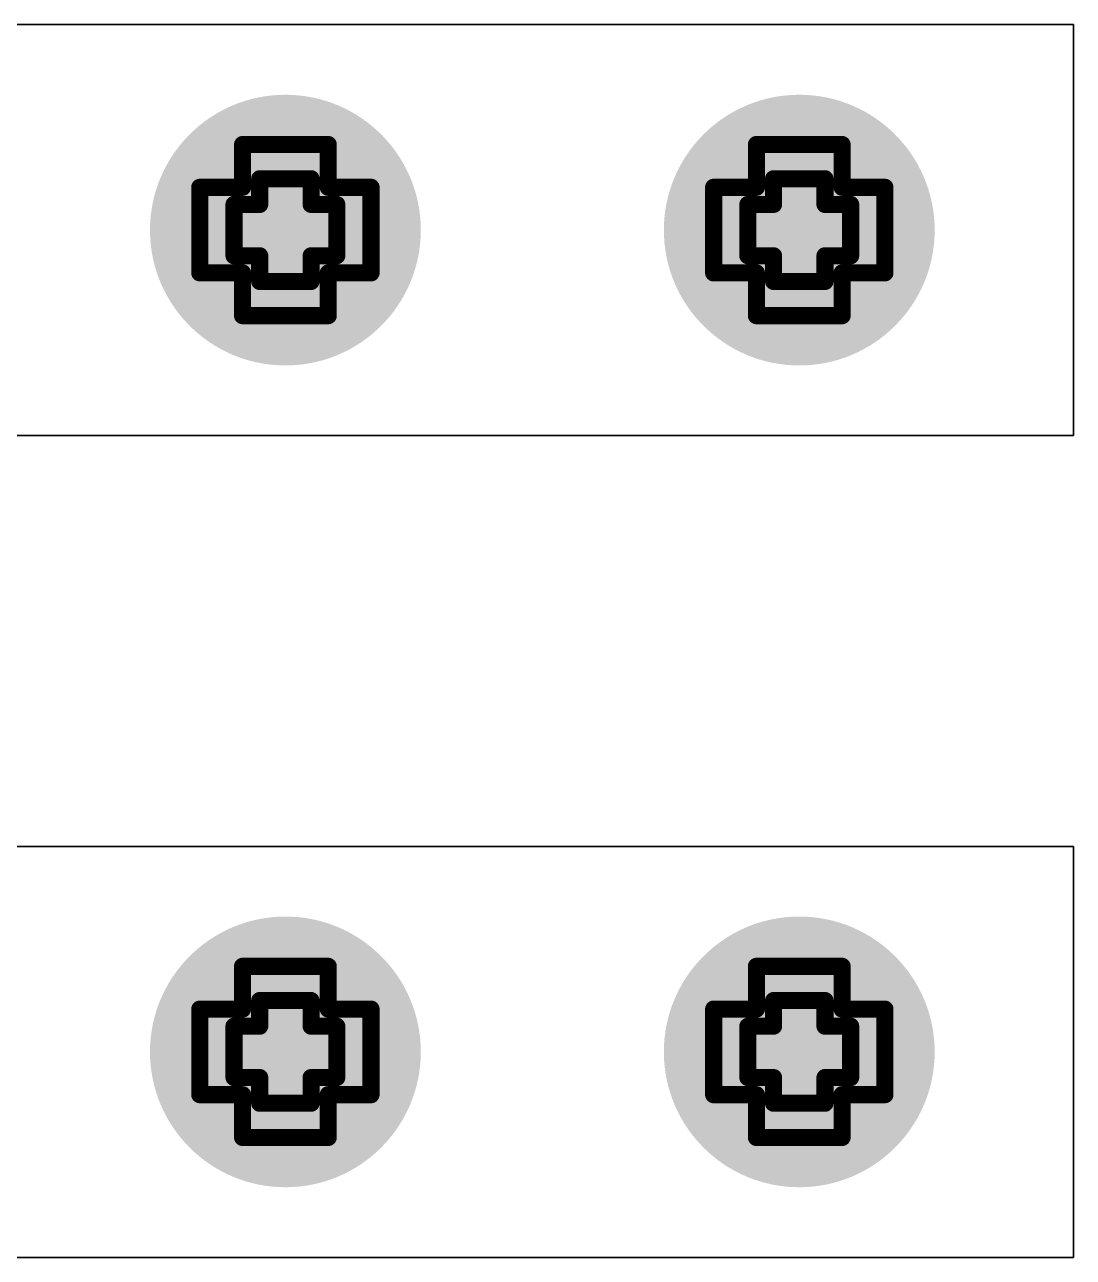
# Model space of a CAD drawing. Header units: inches. Extents: x -7 to 5163, y -3 to 5149.
# Drawn here: x 35.32 to 38.43, y 147.523 to 151.181 of the extents above; entities that cross this region are included whole.
import ezdxf

# ---------------------------------------------------------------- set-up
doc = ezdxf.new("R2010")
doc.units = ezdxf.units.IN
for name, color, linetype in [('Bottom Layer', 5, 'Continuous'), ('Bottom Solder', 6, 'Continuous'), ('Drill Drawing', 1, 'Continuous'), ('GND', 76, 'Continuous'), ('PWR', 16, 'Continuous'), ('Top Layer', 1, 'Continuous'), ('Top Solder', 216, 'Continuous'), ('Via Holes', 16, 'Continuous')]:
    doc.layers.add(name, color=color, linetype=linetype)

msp = doc.modelspace()

# ---------------------------------------------------------------- hatches: boundary and pattern name
at = {"layer": 'Bottom Layer'}
h = msp.add_hatch(color=5, dxfattribs=at)
edge = h.paths.add_edge_path()
edge.add_arc((36.0934, 150.5712), 0.3, 0, 360)
h = msp.add_hatch(color=5, dxfattribs=at)
edge = h.paths.add_edge_path()
edge.add_arc((37.6174, 150.5712), 0.3, 0, 360)
h = msp.add_hatch(color=5, dxfattribs=at)
edge = h.paths.add_edge_path()
edge.add_arc((36.0934, 148.1328), 0.3, 0, 360)
h = msp.add_hatch(color=5, dxfattribs=at)
edge = h.paths.add_edge_path()
edge.add_arc((37.6174, 148.1328), 0.3, 0, 360)
at = {"layer": 'Bottom Solder'}
h = msp.add_hatch(color=6, dxfattribs=at)
edge = h.paths.add_edge_path()
edge.add_arc((36.0934, 150.5712), 0.4016, 0, 360)
h = msp.add_hatch(color=6, dxfattribs=at)
edge = h.paths.add_edge_path()
edge.add_arc((37.6174, 150.5712), 0.4016, 0, 360)
h = msp.add_hatch(color=6, dxfattribs=at)
edge = h.paths.add_edge_path()
edge.add_arc((36.0934, 148.1328), 0.4016, 0, 360)
h = msp.add_hatch(color=6, dxfattribs=at)
edge = h.paths.add_edge_path()
edge.add_arc((37.6174, 148.1328), 0.4016, 0, 360)
at = {"layer": 'GND'}
h = msp.add_hatch(color=76, dxfattribs=at)
edge = h.paths.add_edge_path()
edge.add_arc((36.0934, 150.5712), 0.3, 0, 360)
h = msp.add_hatch(color=76, dxfattribs=at)
edge = h.paths.add_edge_path()
edge.add_arc((37.6174, 150.5712), 0.3, 0, 360)
h = msp.add_hatch(color=76, dxfattribs=at)
edge = h.paths.add_edge_path()
edge.add_arc((36.0934, 148.1328), 0.3, 0, 360)
h = msp.add_hatch(color=76, dxfattribs=at)
edge = h.paths.add_edge_path()
edge.add_arc((37.6174, 148.1328), 0.3, 0, 360)
at = {"layer": 'PWR'}
h = msp.add_hatch(color=16, dxfattribs=at)
edge = h.paths.add_edge_path()
edge.add_arc((36.0934, 150.5712), 0.3, 0, 360)
h = msp.add_hatch(color=16, dxfattribs=at)
edge = h.paths.add_edge_path()
edge.add_arc((37.6174, 150.5712), 0.3, 0, 360)
h = msp.add_hatch(color=16, dxfattribs=at)
edge = h.paths.add_edge_path()
edge.add_arc((36.0934, 148.1328), 0.3, 0, 360)
h = msp.add_hatch(color=16, dxfattribs=at)
edge = h.paths.add_edge_path()
edge.add_arc((37.6174, 148.1328), 0.3, 0, 360)
at = {"layer": 'Top Layer'}
h = msp.add_hatch(color=1, dxfattribs=at)
edge = h.paths.add_edge_path()
edge.add_arc((36.0934, 150.5712), 0.3, 0, 360)
h = msp.add_hatch(color=1, dxfattribs=at)
edge = h.paths.add_edge_path()
edge.add_arc((37.6174, 150.5712), 0.3, 0, 360)
h = msp.add_hatch(color=1, dxfattribs=at)
edge = h.paths.add_edge_path()
edge.add_arc((36.0934, 148.1328), 0.3, 0, 360)
h = msp.add_hatch(color=1, dxfattribs=at)
edge = h.paths.add_edge_path()
edge.add_arc((37.6174, 148.1328), 0.3, 0, 360)
at = {"layer": 'Top Solder'}
h = msp.add_hatch(color=216, dxfattribs=at)
edge = h.paths.add_edge_path()
edge.add_arc((36.0934, 150.5712), 0.4016, 0, 360)
h = msp.add_hatch(color=216, dxfattribs=at)
edge = h.paths.add_edge_path()
edge.add_arc((37.6174, 150.5712), 0.4016, 0, 360)
h = msp.add_hatch(color=216, dxfattribs=at)
edge = h.paths.add_edge_path()
edge.add_arc((36.0934, 148.1328), 0.4016, 0, 360)
h = msp.add_hatch(color=216, dxfattribs=at)
edge = h.paths.add_edge_path()
edge.add_arc((37.6174, 148.1328), 0.4016, 0, 360)
at = {"layer": 'Via Holes'}
h = msp.add_hatch(color=7, dxfattribs=at)
edge = h.paths.add_edge_path()
edge.add_arc((36.0934, 150.5712), 0.15, 0, 360)
h = msp.add_hatch(color=7, dxfattribs=at)
edge = h.paths.add_edge_path()
edge.add_arc((37.6174, 150.5712), 0.15, 0, 360)
h = msp.add_hatch(color=7, dxfattribs=at)
edge = h.paths.add_edge_path()
edge.add_arc((36.0934, 148.1328), 0.15, 0, 360)
h = msp.add_hatch(color=7, dxfattribs=at)
edge = h.paths.add_edge_path()
edge.add_arc((37.6174, 148.1328), 0.15, 0, 360)

# ---------------------------------------------------------------- linework, layer by layer
at = {"layer": 'Drill Drawing'}
for points in [[(35.9664, 150.6982, 0.0508, 0.0508, 0), (35.9664, 150.8252, 0.0508, 0.0508, 0)], [(35.9664, 150.8252, 0.0508, 0.0508, 0), (36.2204, 150.8252, 0.0508, 0.0508, 0)], [(36.2204, 150.6982, 0.0508, 0.0508, 0), (36.2204, 150.8252, 0.0508, 0.0508, 0)], [(37.4904, 150.6982, 0.0508, 0.0508, 0), (37.4904, 150.8252, 0.0508, 0.0508, 0)], [(37.4904, 150.8252, 0.0508, 0.0508, 0), (37.7444, 150.8252, 0.0508, 0.0508, 0)], [(37.7444, 150.6982, 0.0508, 0.0508, 0), (37.7444, 150.8252, 0.0508, 0.0508, 0)], [(36.0172, 150.6474, 0.0508, 0.0508, 0), (36.0172, 150.7236, 0.0508, 0.0508, 0)], [(36.0172, 150.7236, 0.0508, 0.0508, 0), (36.1696, 150.7236, 0.0508, 0.0508, 0)], [(36.1696, 150.6474, 0.0508, 0.0508, 0), (36.1696, 150.7236, 0.0508, 0.0508, 0)], [(37.5412, 150.6474, 0.0508, 0.0508, 0), (37.5412, 150.7236, 0.0508, 0.0508, 0)], [(37.5412, 150.7236, 0.0508, 0.0508, 0), (37.6936, 150.7236, 0.0508, 0.0508, 0)], [(37.6936, 150.6474, 0.0508, 0.0508, 0), (37.6936, 150.7236, 0.0508, 0.0508, 0)], [(35.8394, 150.4442, 0.0508, 0.0508, 0), (35.8394, 150.6982, 0.0508, 0.0508, 0)], [(35.8394, 150.6982, 0.0508, 0.0508, 0), (35.9664, 150.6982, 0.0508, 0.0508, 0)], [(36.2204, 150.6982, 0.0508, 0.0508, 0), (36.3474, 150.6982, 0.0508, 0.0508, 0)], [(36.3474, 150.4442, 0.0508, 0.0508, 0), (36.3474, 150.6982, 0.0508, 0.0508, 0)], [(37.3634, 150.4442, 0.0508, 0.0508, 0), (37.3634, 150.6982, 0.0508, 0.0508, 0)], [(37.3634, 150.6982, 0.0508, 0.0508, 0), (37.4904, 150.6982, 0.0508, 0.0508, 0)], [(37.7444, 150.6982, 0.0508, 0.0508, 0), (37.8714, 150.6982, 0.0508, 0.0508, 0)], [(37.8714, 150.4442, 0.0508, 0.0508, 0), (37.8714, 150.6982, 0.0508, 0.0508, 0)], [(35.941, 150.495, 0.0508, 0.0508, 0), (35.941, 150.6474, 0.0508, 0.0508, 0)], [(35.941, 150.6474, 0.0508, 0.0508, 0), (36.0172, 150.6474, 0.0508, 0.0508, 0)], [(36.1696, 150.6474, 0.0508, 0.0508, 0), (36.2458, 150.6474, 0.0508, 0.0508, 0)], [(36.2458, 150.495, 0.0508, 0.0508, 0), (36.2458, 150.6474, 0.0508, 0.0508, 0)], [(37.465, 150.495, 0.0508, 0.0508, 0), (37.465, 150.6474, 0.0508, 0.0508, 0)], [(37.465, 150.6474, 0.0508, 0.0508, 0), (37.5412, 150.6474, 0.0508, 0.0508, 0)], [(37.6936, 150.6474, 0.0508, 0.0508, 0), (37.7698, 150.6474, 0.0508, 0.0508, 0)], [(37.7698, 150.495, 0.0508, 0.0508, 0), (37.7698, 150.6474, 0.0508, 0.0508, 0)], [(35.941, 150.495, 0.0508, 0.0508, 0), (36.0172, 150.495, 0.0508, 0.0508, 0)], [(36.0172, 150.4188, 0.0508, 0.0508, 0), (36.0172, 150.495, 0.0508, 0.0508, 0)], [(36.1696, 150.495, 0.0508, 0.0508, 0), (36.2458, 150.495, 0.0508, 0.0508, 0)], [(36.1696, 150.4188, 0.0508, 0.0508, 0), (36.1696, 150.495, 0.0508, 0.0508, 0)], [(37.465, 150.495, 0.0508, 0.0508, 0), (37.5412, 150.495, 0.0508, 0.0508, 0)], [(37.5412, 150.4188, 0.0508, 0.0508, 0), (37.5412, 150.495, 0.0508, 0.0508, 0)], [(37.6936, 150.495, 0.0508, 0.0508, 0), (37.7698, 150.495, 0.0508, 0.0508, 0)], [(37.6936, 150.4188, 0.0508, 0.0508, 0), (37.6936, 150.495, 0.0508, 0.0508, 0)], [(35.8394, 150.4442, 0.0508, 0.0508, 0), (35.9664, 150.4442, 0.0508, 0.0508, 0)], [(35.9664, 150.3172, 0.0508, 0.0508, 0), (35.9664, 150.4442, 0.0508, 0.0508, 0)], [(36.0172, 150.4188, 0.0508, 0.0508, 0), (36.1696, 150.4188, 0.0508, 0.0508, 0)], [(36.2204, 150.4442, 0.0508, 0.0508, 0), (36.3474, 150.4442, 0.0508, 0.0508, 0)], [(36.2204, 150.3172, 0.0508, 0.0508, 0), (36.2204, 150.4442, 0.0508, 0.0508, 0)], [(37.3634, 150.4442, 0.0508, 0.0508, 0), (37.4904, 150.4442, 0.0508, 0.0508, 0)], [(37.4904, 150.3172, 0.0508, 0.0508, 0), (37.4904, 150.4442, 0.0508, 0.0508, 0)], [(37.5412, 150.4188, 0.0508, 0.0508, 0), (37.6936, 150.4188, 0.0508, 0.0508, 0)], [(37.7444, 150.4442, 0.0508, 0.0508, 0), (37.8714, 150.4442, 0.0508, 0.0508, 0)], [(37.7444, 150.3172, 0.0508, 0.0508, 0), (37.7444, 150.4442, 0.0508, 0.0508, 0)], [(35.9664, 150.3172, 0.0508, 0.0508, 0), (36.2204, 150.3172, 0.0508, 0.0508, 0)], [(37.4904, 150.3172, 0.0508, 0.0508, 0), (37.7444, 150.3172, 0.0508, 0.0508, 0)], [(35.9664, 148.2598, 0.0508, 0.0508, 0), (35.9664, 148.3868, 0.0508, 0.0508, 0)], [(35.9664, 148.3868, 0.0508, 0.0508, 0), (36.2204, 148.3868, 0.0508, 0.0508, 0)], [(36.2204, 148.2598, 0.0508, 0.0508, 0), (36.2204, 148.3868, 0.0508, 0.0508, 0)], [(37.4904, 148.2598, 0.0508, 0.0508, 0), (37.4904, 148.3868, 0.0508, 0.0508, 0)], [(37.4904, 148.3868, 0.0508, 0.0508, 0), (37.7444, 148.3868, 0.0508, 0.0508, 0)], [(37.7444, 148.2598, 0.0508, 0.0508, 0), (37.7444, 148.3868, 0.0508, 0.0508, 0)], [(35.8394, 148.0058, 0.0508, 0.0508, 0), (35.8394, 148.2598, 0.0508, 0.0508, 0)], [(35.8394, 148.2598, 0.0508, 0.0508, 0), (35.9664, 148.2598, 0.0508, 0.0508, 0)], [(36.0172, 148.209, 0.0508, 0.0508, 0), (36.0172, 148.2852, 0.0508, 0.0508, 0)], [(36.0172, 148.2852, 0.0508, 0.0508, 0), (36.1696, 148.2852, 0.0508, 0.0508, 0)], [(36.1696, 148.209, 0.0508, 0.0508, 0), (36.1696, 148.2852, 0.0508, 0.0508, 0)], [(36.2204, 148.2598, 0.0508, 0.0508, 0), (36.3474, 148.2598, 0.0508, 0.0508, 0)], [(36.3474, 148.0058, 0.0508, 0.0508, 0), (36.3474, 148.2598, 0.0508, 0.0508, 0)], [(37.3634, 148.0058, 0.0508, 0.0508, 0), (37.3634, 148.2598, 0.0508, 0.0508, 0)], [(37.3634, 148.2598, 0.0508, 0.0508, 0), (37.4904, 148.2598, 0.0508, 0.0508, 0)], [(37.5412, 148.209, 0.0508, 0.0508, 0), (37.5412, 148.2852, 0.0508, 0.0508, 0)], [(37.5412, 148.2852, 0.0508, 0.0508, 0), (37.6936, 148.2852, 0.0508, 0.0508, 0)], [(37.6936, 148.209, 0.0508, 0.0508, 0), (37.6936, 148.2852, 0.0508, 0.0508, 0)], [(37.7444, 148.2598, 0.0508, 0.0508, 0), (37.8714, 148.2598, 0.0508, 0.0508, 0)], [(37.8714, 148.0058, 0.0508, 0.0508, 0), (37.8714, 148.2598, 0.0508, 0.0508, 0)], [(35.941, 148.0566, 0.0508, 0.0508, 0), (35.941, 148.209, 0.0508, 0.0508, 0)], [(35.941, 148.209, 0.0508, 0.0508, 0), (36.0172, 148.209, 0.0508, 0.0508, 0)], [(36.1696, 148.209, 0.0508, 0.0508, 0), (36.2458, 148.209, 0.0508, 0.0508, 0)], [(36.2458, 148.0566, 0.0508, 0.0508, 0), (36.2458, 148.209, 0.0508, 0.0508, 0)], [(37.465, 148.0566, 0.0508, 0.0508, 0), (37.465, 148.209, 0.0508, 0.0508, 0)], [(37.465, 148.209, 0.0508, 0.0508, 0), (37.5412, 148.209, 0.0508, 0.0508, 0)], [(37.6936, 148.209, 0.0508, 0.0508, 0), (37.7698, 148.209, 0.0508, 0.0508, 0)], [(37.7698, 148.0566, 0.0508, 0.0508, 0), (37.7698, 148.209, 0.0508, 0.0508, 0)], [(35.941, 148.0566, 0.0508, 0.0508, 0), (36.0172, 148.0566, 0.0508, 0.0508, 0)], [(36.0172, 147.9804, 0.0508, 0.0508, 0), (36.0172, 148.0566, 0.0508, 0.0508, 0)], [(36.1696, 148.0566, 0.0508, 0.0508, 0), (36.2458, 148.0566, 0.0508, 0.0508, 0)], [(36.1696, 147.9804, 0.0508, 0.0508, 0), (36.1696, 148.0566, 0.0508, 0.0508, 0)], [(37.465, 148.0566, 0.0508, 0.0508, 0), (37.5412, 148.0566, 0.0508, 0.0508, 0)], [(37.5412, 147.9804, 0.0508, 0.0508, 0), (37.5412, 148.0566, 0.0508, 0.0508, 0)], [(37.6936, 148.0566, 0.0508, 0.0508, 0), (37.7698, 148.0566, 0.0508, 0.0508, 0)], [(37.6936, 147.9804, 0.0508, 0.0508, 0), (37.6936, 148.0566, 0.0508, 0.0508, 0)], [(35.8394, 148.0058, 0.0508, 0.0508, 0), (35.9664, 148.0058, 0.0508, 0.0508, 0)], [(35.9664, 147.8788, 0.0508, 0.0508, 0), (35.9664, 148.0058, 0.0508, 0.0508, 0)], [(36.2204, 148.0058, 0.0508, 0.0508, 0), (36.3474, 148.0058, 0.0508, 0.0508, 0)], [(36.2204, 147.8788, 0.0508, 0.0508, 0), (36.2204, 148.0058, 0.0508, 0.0508, 0)], [(37.3634, 148.0058, 0.0508, 0.0508, 0), (37.4904, 148.0058, 0.0508, 0.0508, 0)], [(37.4904, 147.8788, 0.0508, 0.0508, 0), (37.4904, 148.0058, 0.0508, 0.0508, 0)], [(37.7444, 148.0058, 0.0508, 0.0508, 0), (37.8714, 148.0058, 0.0508, 0.0508, 0)], [(37.7444, 147.8788, 0.0508, 0.0508, 0), (37.7444, 148.0058, 0.0508, 0.0508, 0)], [(36.0172, 147.9804, 0.0508, 0.0508, 0), (36.1696, 147.9804, 0.0508, 0.0508, 0)], [(37.5412, 147.9804, 0.0508, 0.0508, 0), (37.6936, 147.9804, 0.0508, 0.0508, 0)], [(35.9664, 147.8788, 0.0508, 0.0508, 0), (36.2204, 147.8788, 0.0508, 0.0508, 0)], [(37.4904, 147.8788, 0.0508, 0.0508, 0), (37.7444, 147.8788, 0.0508, 0.0508, 0)]]:
    msp.add_lwpolyline(points, format="xyseb", dxfattribs=at)
for points in [[(35.9537, 150.8252, 0.0254, 0.0254, 1), (35.9791, 150.8252, 0.0254, 0.0254, 1)], [(35.9537, 150.8252, 0.0254, 0.0254, 1), (35.9791, 150.8252, 0.0254, 0.0254, 1)], [(36.2077, 150.8252, 0.0254, 0.0254, 1), (36.2331, 150.8252, 0.0254, 0.0254, 1)], [(36.2077, 150.8252, 0.0254, 0.0254, 1), (36.2331, 150.8252, 0.0254, 0.0254, 1)], [(37.4777, 150.8252, 0.0254, 0.0254, 1), (37.5031, 150.8252, 0.0254, 0.0254, 1)], [(37.4777, 150.8252, 0.0254, 0.0254, 1), (37.5031, 150.8252, 0.0254, 0.0254, 1)], [(37.7317, 150.8252, 0.0254, 0.0254, 1), (37.7571, 150.8252, 0.0254, 0.0254, 1)], [(37.7317, 150.8252, 0.0254, 0.0254, 1), (37.7571, 150.8252, 0.0254, 0.0254, 1)], [(36.0045, 150.7236, 0.0254, 0.0254, 1), (36.0299, 150.7236, 0.0254, 0.0254, 1)], [(36.0045, 150.7236, 0.0254, 0.0254, 1), (36.0299, 150.7236, 0.0254, 0.0254, 1)], [(36.1569, 150.7236, 0.0254, 0.0254, 1), (36.1823, 150.7236, 0.0254, 0.0254, 1)], [(36.1569, 150.7236, 0.0254, 0.0254, 1), (36.1823, 150.7236, 0.0254, 0.0254, 1)], [(37.5285, 150.7236, 0.0254, 0.0254, 1), (37.5539, 150.7236, 0.0254, 0.0254, 1)], [(37.5285, 150.7236, 0.0254, 0.0254, 1), (37.5539, 150.7236, 0.0254, 0.0254, 1)], [(37.6809, 150.7236, 0.0254, 0.0254, 1), (37.7063, 150.7236, 0.0254, 0.0254, 1)], [(37.6809, 150.7236, 0.0254, 0.0254, 1), (37.7063, 150.7236, 0.0254, 0.0254, 1)], [(35.8267, 150.6982, 0.0254, 0.0254, 1), (35.8521, 150.6982, 0.0254, 0.0254, 1)], [(35.8267, 150.6982, 0.0254, 0.0254, 1), (35.8521, 150.6982, 0.0254, 0.0254, 1)], [(35.9537, 150.6982, 0.0254, 0.0254, 1), (35.9791, 150.6982, 0.0254, 0.0254, 1)], [(35.9537, 150.6982, 0.0254, 0.0254, 1), (35.9791, 150.6982, 0.0254, 0.0254, 1)], [(36.2077, 150.6982, 0.0254, 0.0254, 1), (36.2331, 150.6982, 0.0254, 0.0254, 1)], [(36.2077, 150.6982, 0.0254, 0.0254, 1), (36.2331, 150.6982, 0.0254, 0.0254, 1)], [(36.3347, 150.6982, 0.0254, 0.0254, 1), (36.3601, 150.6982, 0.0254, 0.0254, 1)], [(36.3347, 150.6982, 0.0254, 0.0254, 1), (36.3601, 150.6982, 0.0254, 0.0254, 1)], [(37.3507, 150.6982, 0.0254, 0.0254, 1), (37.3761, 150.6982, 0.0254, 0.0254, 1)], [(37.3507, 150.6982, 0.0254, 0.0254, 1), (37.3761, 150.6982, 0.0254, 0.0254, 1)], [(37.4777, 150.6982, 0.0254, 0.0254, 1), (37.5031, 150.6982, 0.0254, 0.0254, 1)], [(37.4777, 150.6982, 0.0254, 0.0254, 1), (37.5031, 150.6982, 0.0254, 0.0254, 1)], [(37.7317, 150.6982, 0.0254, 0.0254, 1), (37.7571, 150.6982, 0.0254, 0.0254, 1)], [(37.7317, 150.6982, 0.0254, 0.0254, 1), (37.7571, 150.6982, 0.0254, 0.0254, 1)], [(37.8587, 150.6982, 0.0254, 0.0254, 1), (37.8841, 150.6982, 0.0254, 0.0254, 1)], [(37.8587, 150.6982, 0.0254, 0.0254, 1), (37.8841, 150.6982, 0.0254, 0.0254, 1)], [(35.9283, 150.6474, 0.0254, 0.0254, 1), (35.9537, 150.6474, 0.0254, 0.0254, 1)], [(35.9283, 150.6474, 0.0254, 0.0254, 1), (35.9537, 150.6474, 0.0254, 0.0254, 1)], [(36.0045, 150.6474, 0.0254, 0.0254, 1), (36.0299, 150.6474, 0.0254, 0.0254, 1)], [(36.0045, 150.6474, 0.0254, 0.0254, 1), (36.0299, 150.6474, 0.0254, 0.0254, 1)], [(36.1569, 150.6474, 0.0254, 0.0254, 1), (36.1823, 150.6474, 0.0254, 0.0254, 1)], [(36.1569, 150.6474, 0.0254, 0.0254, 1), (36.1823, 150.6474, 0.0254, 0.0254, 1)], [(36.2331, 150.6474, 0.0254, 0.0254, 1), (36.2585, 150.6474, 0.0254, 0.0254, 1)], [(36.2331, 150.6474, 0.0254, 0.0254, 1), (36.2585, 150.6474, 0.0254, 0.0254, 1)], [(37.4523, 150.6474, 0.0254, 0.0254, 1), (37.4777, 150.6474, 0.0254, 0.0254, 1)], [(37.4523, 150.6474, 0.0254, 0.0254, 1), (37.4777, 150.6474, 0.0254, 0.0254, 1)], [(37.5285, 150.6474, 0.0254, 0.0254, 1), (37.5539, 150.6474, 0.0254, 0.0254, 1)], [(37.5285, 150.6474, 0.0254, 0.0254, 1), (37.5539, 150.6474, 0.0254, 0.0254, 1)], [(37.6809, 150.6474, 0.0254, 0.0254, 1), (37.7063, 150.6474, 0.0254, 0.0254, 1)], [(37.6809, 150.6474, 0.0254, 0.0254, 1), (37.7063, 150.6474, 0.0254, 0.0254, 1)], [(37.7571, 150.6474, 0.0254, 0.0254, 1), (37.7825, 150.6474, 0.0254, 0.0254, 1)], [(37.7571, 150.6474, 0.0254, 0.0254, 1), (37.7825, 150.6474, 0.0254, 0.0254, 1)], [(35.9283, 150.495, 0.0254, 0.0254, 1), (35.9537, 150.495, 0.0254, 0.0254, 1)], [(35.9283, 150.495, 0.0254, 0.0254, 1), (35.9537, 150.495, 0.0254, 0.0254, 1)], [(36.0045, 150.495, 0.0254, 0.0254, 1), (36.0299, 150.495, 0.0254, 0.0254, 1)], [(36.0045, 150.495, 0.0254, 0.0254, 1), (36.0299, 150.495, 0.0254, 0.0254, 1)], [(36.1569, 150.495, 0.0254, 0.0254, 1), (36.1823, 150.495, 0.0254, 0.0254, 1)], [(36.1569, 150.495, 0.0254, 0.0254, 1), (36.1823, 150.495, 0.0254, 0.0254, 1)], [(36.2331, 150.495, 0.0254, 0.0254, 1), (36.2585, 150.495, 0.0254, 0.0254, 1)], [(36.2331, 150.495, 0.0254, 0.0254, 1), (36.2585, 150.495, 0.0254, 0.0254, 1)], [(37.4523, 150.495, 0.0254, 0.0254, 1), (37.4777, 150.495, 0.0254, 0.0254, 1)], [(37.4523, 150.495, 0.0254, 0.0254, 1), (37.4777, 150.495, 0.0254, 0.0254, 1)], [(37.5285, 150.495, 0.0254, 0.0254, 1), (37.5539, 150.495, 0.0254, 0.0254, 1)], [(37.5285, 150.495, 0.0254, 0.0254, 1), (37.5539, 150.495, 0.0254, 0.0254, 1)], [(37.6809, 150.495, 0.0254, 0.0254, 1), (37.7063, 150.495, 0.0254, 0.0254, 1)], [(37.6809, 150.495, 0.0254, 0.0254, 1), (37.7063, 150.495, 0.0254, 0.0254, 1)], [(37.7571, 150.495, 0.0254, 0.0254, 1), (37.7825, 150.495, 0.0254, 0.0254, 1)], [(37.7571, 150.495, 0.0254, 0.0254, 1), (37.7825, 150.495, 0.0254, 0.0254, 1)], [(35.8267, 150.4442, 0.0254, 0.0254, 1), (35.8521, 150.4442, 0.0254, 0.0254, 1)], [(35.8267, 150.4442, 0.0254, 0.0254, 1), (35.8521, 150.4442, 0.0254, 0.0254, 1)], [(35.9537, 150.4442, 0.0254, 0.0254, 1), (35.9791, 150.4442, 0.0254, 0.0254, 1)], [(35.9537, 150.4442, 0.0254, 0.0254, 1), (35.9791, 150.4442, 0.0254, 0.0254, 1)], [(36.0045, 150.4188, 0.0254, 0.0254, 1), (36.0299, 150.4188, 0.0254, 0.0254, 1)], [(36.0045, 150.4188, 0.0254, 0.0254, 1), (36.0299, 150.4188, 0.0254, 0.0254, 1)], [(36.1569, 150.4188, 0.0254, 0.0254, 1), (36.1823, 150.4188, 0.0254, 0.0254, 1)], [(36.1569, 150.4188, 0.0254, 0.0254, 1), (36.1823, 150.4188, 0.0254, 0.0254, 1)], [(36.2077, 150.4442, 0.0254, 0.0254, 1), (36.2331, 150.4442, 0.0254, 0.0254, 1)], [(36.2077, 150.4442, 0.0254, 0.0254, 1), (36.2331, 150.4442, 0.0254, 0.0254, 1)], [(36.3347, 150.4442, 0.0254, 0.0254, 1), (36.3601, 150.4442, 0.0254, 0.0254, 1)], [(36.3347, 150.4442, 0.0254, 0.0254, 1), (36.3601, 150.4442, 0.0254, 0.0254, 1)], [(37.3507, 150.4442, 0.0254, 0.0254, 1), (37.3761, 150.4442, 0.0254, 0.0254, 1)], [(37.3507, 150.4442, 0.0254, 0.0254, 1), (37.3761, 150.4442, 0.0254, 0.0254, 1)], [(37.4777, 150.4442, 0.0254, 0.0254, 1), (37.5031, 150.4442, 0.0254, 0.0254, 1)], [(37.4777, 150.4442, 0.0254, 0.0254, 1), (37.5031, 150.4442, 0.0254, 0.0254, 1)], [(37.5285, 150.4188, 0.0254, 0.0254, 1), (37.5539, 150.4188, 0.0254, 0.0254, 1)], [(37.5285, 150.4188, 0.0254, 0.0254, 1), (37.5539, 150.4188, 0.0254, 0.0254, 1)], [(37.6809, 150.4188, 0.0254, 0.0254, 1), (37.7063, 150.4188, 0.0254, 0.0254, 1)], [(37.6809, 150.4188, 0.0254, 0.0254, 1), (37.7063, 150.4188, 0.0254, 0.0254, 1)], [(37.7317, 150.4442, 0.0254, 0.0254, 1), (37.7571, 150.4442, 0.0254, 0.0254, 1)], [(37.7317, 150.4442, 0.0254, 0.0254, 1), (37.7571, 150.4442, 0.0254, 0.0254, 1)], [(37.8587, 150.4442, 0.0254, 0.0254, 1), (37.8841, 150.4442, 0.0254, 0.0254, 1)], [(37.8587, 150.4442, 0.0254, 0.0254, 1), (37.8841, 150.4442, 0.0254, 0.0254, 1)], [(35.9537, 150.3172, 0.0254, 0.0254, 1), (35.9791, 150.3172, 0.0254, 0.0254, 1)], [(35.9537, 150.3172, 0.0254, 0.0254, 1), (35.9791, 150.3172, 0.0254, 0.0254, 1)], [(36.2077, 150.3172, 0.0254, 0.0254, 1), (36.2331, 150.3172, 0.0254, 0.0254, 1)], [(36.2077, 150.3172, 0.0254, 0.0254, 1), (36.2331, 150.3172, 0.0254, 0.0254, 1)], [(37.4777, 150.3172, 0.0254, 0.0254, 1), (37.5031, 150.3172, 0.0254, 0.0254, 1)], [(37.4777, 150.3172, 0.0254, 0.0254, 1), (37.5031, 150.3172, 0.0254, 0.0254, 1)], [(37.7317, 150.3172, 0.0254, 0.0254, 1), (37.7571, 150.3172, 0.0254, 0.0254, 1)], [(37.7317, 150.3172, 0.0254, 0.0254, 1), (37.7571, 150.3172, 0.0254, 0.0254, 1)], [(35.9537, 148.3868, 0.0254, 0.0254, 1), (35.9791, 148.3868, 0.0254, 0.0254, 1)], [(35.9537, 148.3868, 0.0254, 0.0254, 1), (35.9791, 148.3868, 0.0254, 0.0254, 1)], [(36.2077, 148.3868, 0.0254, 0.0254, 1), (36.2331, 148.3868, 0.0254, 0.0254, 1)], [(36.2077, 148.3868, 0.0254, 0.0254, 1), (36.2331, 148.3868, 0.0254, 0.0254, 1)], [(37.4777, 148.3868, 0.0254, 0.0254, 1), (37.5031, 148.3868, 0.0254, 0.0254, 1)], [(37.4777, 148.3868, 0.0254, 0.0254, 1), (37.5031, 148.3868, 0.0254, 0.0254, 1)], [(37.7317, 148.3868, 0.0254, 0.0254, 1), (37.7571, 148.3868, 0.0254, 0.0254, 1)], [(37.7317, 148.3868, 0.0254, 0.0254, 1), (37.7571, 148.3868, 0.0254, 0.0254, 1)], [(35.8267, 148.2598, 0.0254, 0.0254, 1), (35.8521, 148.2598, 0.0254, 0.0254, 1)], [(35.8267, 148.2598, 0.0254, 0.0254, 1), (35.8521, 148.2598, 0.0254, 0.0254, 1)], [(35.9537, 148.2598, 0.0254, 0.0254, 1), (35.9791, 148.2598, 0.0254, 0.0254, 1)], [(35.9537, 148.2598, 0.0254, 0.0254, 1), (35.9791, 148.2598, 0.0254, 0.0254, 1)], [(36.0045, 148.2852, 0.0254, 0.0254, 1), (36.0299, 148.2852, 0.0254, 0.0254, 1)], [(36.0045, 148.2852, 0.0254, 0.0254, 1), (36.0299, 148.2852, 0.0254, 0.0254, 1)], [(36.1569, 148.2852, 0.0254, 0.0254, 1), (36.1823, 148.2852, 0.0254, 0.0254, 1)], [(36.1569, 148.2852, 0.0254, 0.0254, 1), (36.1823, 148.2852, 0.0254, 0.0254, 1)], [(36.2077, 148.2598, 0.0254, 0.0254, 1), (36.2331, 148.2598, 0.0254, 0.0254, 1)], [(36.2077, 148.2598, 0.0254, 0.0254, 1), (36.2331, 148.2598, 0.0254, 0.0254, 1)], [(36.3347, 148.2598, 0.0254, 0.0254, 1), (36.3601, 148.2598, 0.0254, 0.0254, 1)], [(36.3347, 148.2598, 0.0254, 0.0254, 1), (36.3601, 148.2598, 0.0254, 0.0254, 1)], [(37.3507, 148.2598, 0.0254, 0.0254, 1), (37.3761, 148.2598, 0.0254, 0.0254, 1)], [(37.3507, 148.2598, 0.0254, 0.0254, 1), (37.3761, 148.2598, 0.0254, 0.0254, 1)], [(37.4777, 148.2598, 0.0254, 0.0254, 1), (37.5031, 148.2598, 0.0254, 0.0254, 1)], [(37.4777, 148.2598, 0.0254, 0.0254, 1), (37.5031, 148.2598, 0.0254, 0.0254, 1)], [(37.5285, 148.2852, 0.0254, 0.0254, 1), (37.5539, 148.2852, 0.0254, 0.0254, 1)], [(37.5285, 148.2852, 0.0254, 0.0254, 1), (37.5539, 148.2852, 0.0254, 0.0254, 1)], [(37.6809, 148.2852, 0.0254, 0.0254, 1), (37.7063, 148.2852, 0.0254, 0.0254, 1)], [(37.6809, 148.2852, 0.0254, 0.0254, 1), (37.7063, 148.2852, 0.0254, 0.0254, 1)], [(37.7317, 148.2598, 0.0254, 0.0254, 1), (37.7571, 148.2598, 0.0254, 0.0254, 1)], [(37.7317, 148.2598, 0.0254, 0.0254, 1), (37.7571, 148.2598, 0.0254, 0.0254, 1)], [(37.8587, 148.2598, 0.0254, 0.0254, 1), (37.8841, 148.2598, 0.0254, 0.0254, 1)], [(37.8587, 148.2598, 0.0254, 0.0254, 1), (37.8841, 148.2598, 0.0254, 0.0254, 1)], [(35.9283, 148.209, 0.0254, 0.0254, 1), (35.9537, 148.209, 0.0254, 0.0254, 1)], [(35.9283, 148.209, 0.0254, 0.0254, 1), (35.9537, 148.209, 0.0254, 0.0254, 1)], [(36.0045, 148.209, 0.0254, 0.0254, 1), (36.0299, 148.209, 0.0254, 0.0254, 1)], [(36.0045, 148.209, 0.0254, 0.0254, 1), (36.0299, 148.209, 0.0254, 0.0254, 1)], [(36.1569, 148.209, 0.0254, 0.0254, 1), (36.1823, 148.209, 0.0254, 0.0254, 1)], [(36.1569, 148.209, 0.0254, 0.0254, 1), (36.1823, 148.209, 0.0254, 0.0254, 1)], [(36.2331, 148.209, 0.0254, 0.0254, 1), (36.2585, 148.209, 0.0254, 0.0254, 1)], [(36.2331, 148.209, 0.0254, 0.0254, 1), (36.2585, 148.209, 0.0254, 0.0254, 1)], [(37.4523, 148.209, 0.0254, 0.0254, 1), (37.4777, 148.209, 0.0254, 0.0254, 1)], [(37.4523, 148.209, 0.0254, 0.0254, 1), (37.4777, 148.209, 0.0254, 0.0254, 1)], [(37.5285, 148.209, 0.0254, 0.0254, 1), (37.5539, 148.209, 0.0254, 0.0254, 1)], [(37.5285, 148.209, 0.0254, 0.0254, 1), (37.5539, 148.209, 0.0254, 0.0254, 1)], [(37.6809, 148.209, 0.0254, 0.0254, 1), (37.7063, 148.209, 0.0254, 0.0254, 1)], [(37.6809, 148.209, 0.0254, 0.0254, 1), (37.7063, 148.209, 0.0254, 0.0254, 1)], [(37.7571, 148.209, 0.0254, 0.0254, 1), (37.7825, 148.209, 0.0254, 0.0254, 1)], [(37.7571, 148.209, 0.0254, 0.0254, 1), (37.7825, 148.209, 0.0254, 0.0254, 1)], [(35.9283, 148.0566, 0.0254, 0.0254, 1), (35.9537, 148.0566, 0.0254, 0.0254, 1)], [(35.9283, 148.0566, 0.0254, 0.0254, 1), (35.9537, 148.0566, 0.0254, 0.0254, 1)], [(36.0045, 148.0566, 0.0254, 0.0254, 1), (36.0299, 148.0566, 0.0254, 0.0254, 1)], [(36.0045, 148.0566, 0.0254, 0.0254, 1), (36.0299, 148.0566, 0.0254, 0.0254, 1)], [(36.1569, 148.0566, 0.0254, 0.0254, 1), (36.1823, 148.0566, 0.0254, 0.0254, 1)], [(36.1569, 148.0566, 0.0254, 0.0254, 1), (36.1823, 148.0566, 0.0254, 0.0254, 1)], [(36.2331, 148.0566, 0.0254, 0.0254, 1), (36.2585, 148.0566, 0.0254, 0.0254, 1)], [(36.2331, 148.0566, 0.0254, 0.0254, 1), (36.2585, 148.0566, 0.0254, 0.0254, 1)], [(37.4523, 148.0566, 0.0254, 0.0254, 1), (37.4777, 148.0566, 0.0254, 0.0254, 1)], [(37.4523, 148.0566, 0.0254, 0.0254, 1), (37.4777, 148.0566, 0.0254, 0.0254, 1)], [(37.5285, 148.0566, 0.0254, 0.0254, 1), (37.5539, 148.0566, 0.0254, 0.0254, 1)], [(37.5285, 148.0566, 0.0254, 0.0254, 1), (37.5539, 148.0566, 0.0254, 0.0254, 1)], [(37.6809, 148.0566, 0.0254, 0.0254, 1), (37.7063, 148.0566, 0.0254, 0.0254, 1)], [(37.6809, 148.0566, 0.0254, 0.0254, 1), (37.7063, 148.0566, 0.0254, 0.0254, 1)], [(37.7571, 148.0566, 0.0254, 0.0254, 1), (37.7825, 148.0566, 0.0254, 0.0254, 1)], [(37.7571, 148.0566, 0.0254, 0.0254, 1), (37.7825, 148.0566, 0.0254, 0.0254, 1)], [(35.8267, 148.0058, 0.0254, 0.0254, 1), (35.8521, 148.0058, 0.0254, 0.0254, 1)], [(35.8267, 148.0058, 0.0254, 0.0254, 1), (35.8521, 148.0058, 0.0254, 0.0254, 1)], [(35.9537, 148.0058, 0.0254, 0.0254, 1), (35.9791, 148.0058, 0.0254, 0.0254, 1)], [(35.9537, 148.0058, 0.0254, 0.0254, 1), (35.9791, 148.0058, 0.0254, 0.0254, 1)], [(36.2077, 148.0058, 0.0254, 0.0254, 1), (36.2331, 148.0058, 0.0254, 0.0254, 1)], [(36.2077, 148.0058, 0.0254, 0.0254, 1), (36.2331, 148.0058, 0.0254, 0.0254, 1)], [(36.3347, 148.0058, 0.0254, 0.0254, 1), (36.3601, 148.0058, 0.0254, 0.0254, 1)], [(36.3347, 148.0058, 0.0254, 0.0254, 1), (36.3601, 148.0058, 0.0254, 0.0254, 1)], [(37.3507, 148.0058, 0.0254, 0.0254, 1), (37.3761, 148.0058, 0.0254, 0.0254, 1)], [(37.3507, 148.0058, 0.0254, 0.0254, 1), (37.3761, 148.0058, 0.0254, 0.0254, 1)], [(37.4777, 148.0058, 0.0254, 0.0254, 1), (37.5031, 148.0058, 0.0254, 0.0254, 1)], [(37.4777, 148.0058, 0.0254, 0.0254, 1), (37.5031, 148.0058, 0.0254, 0.0254, 1)], [(37.7317, 148.0058, 0.0254, 0.0254, 1), (37.7571, 148.0058, 0.0254, 0.0254, 1)], [(37.7317, 148.0058, 0.0254, 0.0254, 1), (37.7571, 148.0058, 0.0254, 0.0254, 1)], [(37.8587, 148.0058, 0.0254, 0.0254, 1), (37.8841, 148.0058, 0.0254, 0.0254, 1)], [(37.8587, 148.0058, 0.0254, 0.0254, 1), (37.8841, 148.0058, 0.0254, 0.0254, 1)], [(36.0045, 147.9804, 0.0254, 0.0254, 1), (36.0299, 147.9804, 0.0254, 0.0254, 1)], [(36.0045, 147.9804, 0.0254, 0.0254, 1), (36.0299, 147.9804, 0.0254, 0.0254, 1)], [(36.1569, 147.9804, 0.0254, 0.0254, 1), (36.1823, 147.9804, 0.0254, 0.0254, 1)], [(36.1569, 147.9804, 0.0254, 0.0254, 1), (36.1823, 147.9804, 0.0254, 0.0254, 1)], [(37.5285, 147.9804, 0.0254, 0.0254, 1), (37.5539, 147.9804, 0.0254, 0.0254, 1)], [(37.5285, 147.9804, 0.0254, 0.0254, 1), (37.5539, 147.9804, 0.0254, 0.0254, 1)], [(37.6809, 147.9804, 0.0254, 0.0254, 1), (37.7063, 147.9804, 0.0254, 0.0254, 1)], [(37.6809, 147.9804, 0.0254, 0.0254, 1), (37.7063, 147.9804, 0.0254, 0.0254, 1)], [(35.9537, 147.8788, 0.0254, 0.0254, 1), (35.9791, 147.8788, 0.0254, 0.0254, 1)], [(35.9537, 147.8788, 0.0254, 0.0254, 1), (35.9791, 147.8788, 0.0254, 0.0254, 1)], [(36.2077, 147.8788, 0.0254, 0.0254, 1), (36.2331, 147.8788, 0.0254, 0.0254, 1)], [(36.2077, 147.8788, 0.0254, 0.0254, 1), (36.2331, 147.8788, 0.0254, 0.0254, 1)], [(37.4777, 147.8788, 0.0254, 0.0254, 1), (37.5031, 147.8788, 0.0254, 0.0254, 1)], [(37.4777, 147.8788, 0.0254, 0.0254, 1), (37.5031, 147.8788, 0.0254, 0.0254, 1)], [(37.7317, 147.8788, 0.0254, 0.0254, 1), (37.7571, 147.8788, 0.0254, 0.0254, 1)], [(37.7317, 147.8788, 0.0254, 0.0254, 1), (37.7571, 147.8788, 0.0254, 0.0254, 1)]]:
    msp.add_lwpolyline(points, format="xyseb", close=True, dxfattribs=at)
at = {"layer": 'PWR'}
for p, q in [((32.3296, 151.1808), (38.4302, 151.1808)), ((38.4302, 151.1808), (32.3296, 151.1808)), ((38.4302, 151.1808), (38.4302, 149.9616)), ((38.4302, 149.9616), (38.4302, 151.1808)), ((38.4302, 149.9616), (32.3296, 149.9616)), ((32.3296, 149.9616), (38.4302, 149.9616)), ((33.8536, 148.7424), (38.4302, 148.7424)), ((38.4302, 148.7424), (33.8536, 148.7424)), ((38.4302, 148.7424), (38.4302, 147.5232)), ((38.4302, 147.5232), (38.4302, 148.7424)), ((38.4302, 147.5232), (33.8536, 147.5232)), ((33.8536, 147.5232), (38.4302, 147.5232))]:
    msp.add_line(p, q, dxfattribs=at)

doc.saveas('drawing.dxf')
